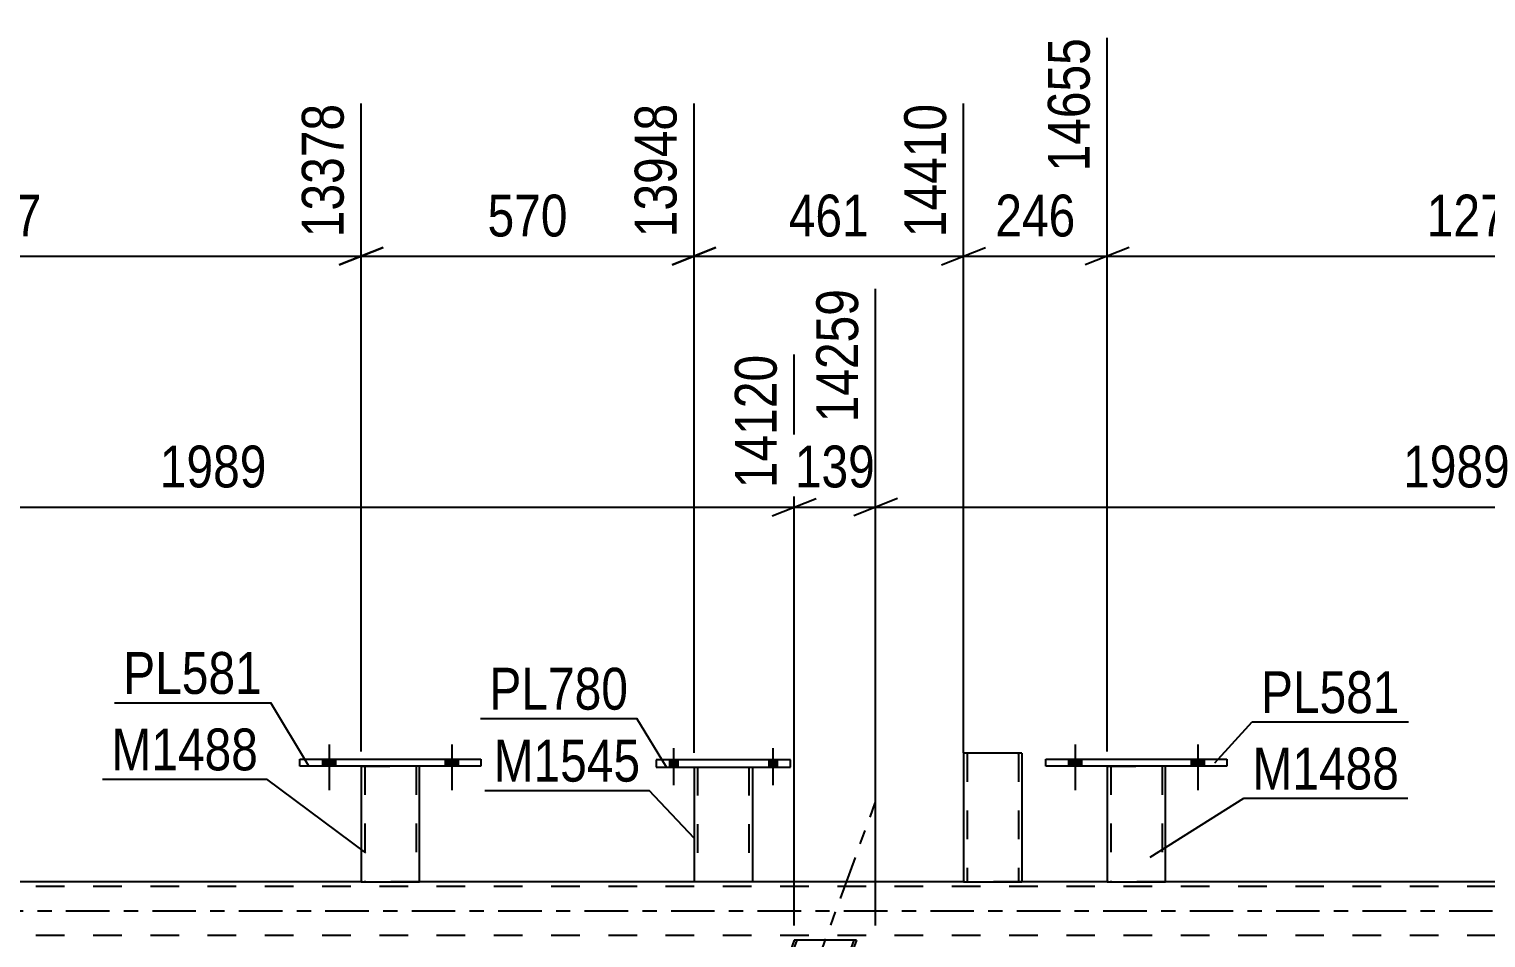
# Model space of a CAD drawing. Header units: millimetres. Extents: x 0 to 841, y 0 to 594.
# Drawn here: x 584.9 to 684.6, y 445.7 to 507.9 of the extents above; entities that cross this region are included whole.
import ezdxf

# ---------------------------------------------------------------- set-up
doc = ezdxf.new("R2010")
doc.units = ezdxf.units.MM
doc.linetypes.add('DXK_LINE_DOT2', pattern=[3.9198, 1.9599, -1.9599])
doc.linetypes.add('DXK_LINE_DOT3', pattern=[5.9187, 2.979, -0.9799, 0.9799, -0.9799])
doc.styles.add('Arial Narrow', font='ARIALN.TTF', dxfattribs={"height": 0.2})

# ---------------------------------------------------------------- blocks, each defined once
blk = doc.blocks.new('Bolt-815137657-4587 - 4128')
at = {"linetype": 'Continuous'}
for points in [[(628.748, 457.413), (629.308, 457.413), (629.308, 457.893), (628.748, 457.893)], [(628.748, 457.413), (629.308, 457.413), (629.308, 457.893), (628.748, 457.893)], [(635.548, 457.413), (636.108, 457.413), (636.108, 457.893), (635.548, 457.893)], [(635.548, 457.413), (636.108, 457.413), (636.108, 457.893), (635.548, 457.893)]]:
    blk.add_hatch(color=1, dxfattribs=at).paths.add_polyline_path(points)
at = {"color": 1, "linetype": 'Continuous'}
for p, q in [((628.748, 457.893), (628.748, 457.413)), ((628.748, 457.893), (628.748, 457.413)), ((629.028, 458.693), (629.028, 456.173)), ((629.028, 458.693), (629.028, 456.173)), ((629.308, 457.893), (629.308, 457.413)), ((629.308, 457.893), (629.308, 457.413)), ((635.548, 457.893), (635.548, 457.413)), ((635.548, 457.893), (635.548, 457.413)), ((635.828, 458.693), (635.828, 456.173)), ((635.828, 458.693), (635.828, 456.173)), ((636.108, 457.893), (636.108, 457.413)), ((636.108, 457.893), (636.108, 457.413))]:
    blk.add_line(p, q, dxfattribs=at)
blk = doc.blocks.new('Bolt-815137657-4145 - 4128')
at = {"linetype": 'Continuous'}
for points in [[(656.075, 457.467), (656.955, 457.467), (656.955, 457.947), (656.075, 457.947)], [(664.475, 457.467), (665.355, 457.467), (665.355, 457.947), (664.475, 457.947)]]:
    blk.add_hatch(color=1, dxfattribs=at).paths.add_polyline_path(points)
at = {"color": 1, "linetype": 'Continuous'}
for p, q in [((656.515, 458.947), (656.515, 455.827)), ((664.915, 458.947), (664.915, 455.827)), ((656.075, 457.947), (656.075, 457.467)), ((656.955, 457.947), (656.955, 457.467)), ((664.475, 457.947), (664.475, 457.467)), ((665.355, 457.947), (665.355, 457.467))]:
    blk.add_line(p, q, dxfattribs=at)
blk = doc.blocks.new('Bolt-815137657-4146 - 4128')
at = {"linetype": 'Continuous'}
for points in [[(656.075, 457.467), (656.955, 457.467), (656.955, 457.947), (656.075, 457.947)], [(664.475, 457.467), (665.355, 457.467), (665.355, 457.947), (664.475, 457.947)]]:
    blk.add_hatch(color=1, dxfattribs=at).paths.add_polyline_path(points)
at = {"color": 1, "linetype": 'Continuous'}
for p, q in [((656.515, 458.947), (656.515, 455.827)), ((664.915, 458.947), (664.915, 455.827)), ((656.075, 457.947), (656.075, 457.467)), ((656.955, 457.947), (656.955, 457.467)), ((664.475, 457.947), (664.475, 457.467)), ((665.355, 457.947), (665.355, 457.467))]:
    blk.add_line(p, q, dxfattribs=at)
blk = doc.blocks.new('Bolt-815137657-4147 - 4128')
at = {"linetype": 'Continuous'}
for points in [[(604.994, 457.467), (605.874, 457.467), (605.874, 457.947), (604.994, 457.947)], [(613.394, 457.467), (614.274, 457.467), (614.274, 457.947), (613.394, 457.947)]]:
    blk.add_hatch(color=1, dxfattribs=at).paths.add_polyline_path(points)
at = {"color": 1, "linetype": 'Continuous'}
for p, q in [((605.434, 458.947), (605.434, 455.827)), ((613.834, 458.947), (613.834, 455.827)), ((604.994, 457.947), (604.994, 457.467)), ((605.874, 457.947), (605.874, 457.467)), ((613.394, 457.947), (613.394, 457.467)), ((614.274, 457.947), (614.274, 457.467))]:
    blk.add_line(p, q, dxfattribs=at)
blk = doc.blocks.new('Part-815137657-4531 - 4128')
at = {"color": 7, "linetype": 'DXK_LINE_DOT3'}
blk.add_line((591.872, 314.942), (642.833, 454.956), dxfattribs=at)
at = {"color": 7, "linetype": 'DXK_LINE_DOT2'}
for p, q in [((637.455, 445.559), (593.335, 324.339)), ((641.371, 445.559), (597.251, 324.339)), ((641.541, 445.559), (640.012, 441.358)), ((593.164, 324.339), (594.92, 329.164)), ((599.177, 329.164), (597.421, 324.339)), ((597.421, 324.339), (593.164, 324.339))]:
    blk.add_line(p, q, dxfattribs=at)
at = {"color": 2, "linetype": 'Continuous'}
for p, q in [((637.285, 445.559), (594.92, 329.164)), ((641.541, 445.559), (637.285, 445.559)), ((640.012, 441.358), (599.177, 329.164))]:
    blk.add_line(p, q, dxfattribs=at)
blk = doc.blocks.new('Bolt-815137657-4148 - 4128')
at = {"linetype": 'Continuous'}
for points in [[(604.994, 457.467), (605.874, 457.467), (605.874, 457.947), (604.994, 457.947)], [(613.394, 457.467), (614.274, 457.467), (614.274, 457.947), (613.394, 457.947)]]:
    blk.add_hatch(color=1, dxfattribs=at).paths.add_polyline_path(points)
at = {"color": 1, "linetype": 'Continuous'}
for p, q in [((605.434, 458.947), (605.434, 455.827)), ((613.834, 458.947), (613.834, 455.827)), ((604.994, 457.947), (604.994, 457.467)), ((605.874, 457.947), (605.874, 457.467)), ((613.394, 457.947), (613.394, 457.467)), ((614.274, 457.947), (614.274, 457.467))]:
    blk.add_line(p, q, dxfattribs=at)
blk = doc.blocks.new('Part-815137657-4238 - 4128')
at = {"color": 2, "linetype": 'Continuous'}
for p, q in [((654.515, 457.947), (666.915, 457.947)), ((654.515, 457.467), (654.515, 457.947)), ((666.915, 457.947), (666.915, 457.467)), ((666.915, 457.467), (654.515, 457.467))]:
    blk.add_line(p, q, dxfattribs=at)
blk = doc.blocks.new('Part-815137657-4243 - 4128')
at = {"color": 7, "linetype": 'DXK_LINE_DOT2'}
for p, q in [((658.715, 457.47), (662.715, 457.47)), ((658.715, 457.467), (658.715, 457.47)), ((658.715, 457.47), (658.715, 457.467)), ((658.955, 457.47), (658.955, 449.559)), ((662.475, 457.47), (662.475, 449.559)), ((662.715, 457.47), (662.715, 457.467)), ((662.715, 457.467), (662.715, 457.47)), ((662.419, 449.559), (662.457, 449.559)), ((662.419, 449.559), (662.457, 449.559)), ((662.457, 449.559), (662.475, 449.559)), ((662.457, 449.559), (662.475, 449.559))]:
    blk.add_line(p, q, dxfattribs=at)
at = {"color": 2, "linetype": 'Continuous'}
for p, q in [((658.715, 457.467), (658.715, 449.559)), ((662.715, 449.559), (662.715, 457.467)), ((658.715, 449.559), (662.715, 449.559))]:
    blk.add_line(p, q, dxfattribs=at)
blk = doc.blocks.new('Part-815137657-4248 - 4128')
at = {"color": 2, "linetype": 'Continuous'}
for p, q in [((603.434, 457.947), (615.834, 457.947)), ((603.434, 457.467), (603.434, 457.947)), ((615.834, 457.947), (615.834, 457.467)), ((615.834, 457.467), (603.434, 457.467))]:
    blk.add_line(p, q, dxfattribs=at)
blk = doc.blocks.new('Part-815137657-4253 - 4128')
at = {"color": 7, "linetype": 'DXK_LINE_DOT2'}
for p, q in [((607.634, 457.47), (611.634, 457.47)), ((607.634, 457.467), (607.634, 457.47)), ((607.634, 457.47), (607.634, 457.467)), ((607.874, 457.47), (607.874, 449.559)), ((611.394, 457.47), (611.394, 449.559)), ((611.634, 457.47), (611.634, 457.467)), ((611.634, 457.467), (611.634, 457.47)), ((611.338, 449.559), (611.376, 449.559)), ((611.338, 449.559), (611.376, 449.559)), ((611.376, 449.559), (611.394, 449.559)), ((611.376, 449.559), (611.394, 449.559))]:
    blk.add_line(p, q, dxfattribs=at)
at = {"color": 2, "linetype": 'Continuous'}
for p, q in [((607.634, 457.467), (607.634, 449.559)), ((611.634, 449.559), (611.634, 457.467)), ((607.634, 449.559), (611.634, 449.559))]:
    blk.add_line(p, q, dxfattribs=at)
blk = doc.blocks.new('Part-815137657-4474 - 4128')
at = {"color": 7, "linetype": 'DXK_LINE_DOT2'}
for p, q in [((736.276, 449.239), (72.496, 449.239)), ((611.634, 449.559), (607.634, 449.559)), ((652.881, 449.559), (648.881, 449.559)), ((662.715, 449.559), (658.715, 449.559)), ((736.276, 445.879), (72.496, 445.879))]:
    blk.add_line(p, q, dxfattribs=at)
at = {"color": 2, "linetype": 'Continuous'}
for p, q in [((607.634, 449.559), (560.554, 449.559)), ((648.881, 449.559), (611.634, 449.559)), ((658.715, 449.559), (652.881, 449.559)), ((709.795, 449.559), (662.715, 449.559))]:
    blk.add_line(p, q, dxfattribs=at)
at = {"color": 7, "linetype": 'DXK_LINE_DOT3'}
blk.add_line((72.496, 447.559), (736.276, 447.559), dxfattribs=at)
blk = doc.blocks.new('Part-815137657-4581 - 4128')
at = {"color": 2, "linetype": 'Continuous'}
for p, q in [((630.428, 457.413), (630.428, 449.567)), ((634.428, 457.413), (634.428, 449.567)), ((630.428, 449.567), (634.428, 449.567))]:
    blk.add_line(p, q, dxfattribs=at)
at = {"color": 7, "linetype": 'DXK_LINE_DOT2'}
for p, q in [((630.428, 457.413), (634.428, 457.413)), ((630.668, 457.413), (630.668, 449.567)), ((634.188, 457.413), (634.188, 449.567)), ((634.132, 449.567), (634.17, 449.567)), ((634.132, 449.567), (634.17, 449.567)), ((634.17, 449.567), (634.188, 449.567)), ((634.17, 449.567), (634.188, 449.567))]:
    blk.add_line(p, q, dxfattribs=at)
blk = doc.blocks.new('Part-815137657-4586 - 4128')
at = {"color": 2, "linetype": 'Continuous'}
for p, q in [((627.828, 457.893), (627.828, 457.413)), ((637.028, 457.893), (627.828, 457.893)), ((637.028, 457.413), (637.028, 457.893)), ((627.828, 457.413), (637.028, 457.413))]:
    blk.add_line(p, q, dxfattribs=at)
blk = doc.blocks.new('Part-815137657-4592 - 4128')
at = {"color": 2, "linetype": 'Continuous'}
for p, q in [((648.881, 458.359), (648.881, 449.553)), ((652.881, 458.359), (648.881, 458.359)), ((652.881, 458.359), (652.881, 449.553)), ((648.881, 449.553), (652.881, 449.553))]:
    blk.add_line(p, q, dxfattribs=at)
at = {"color": 7, "linetype": 'DXK_LINE_DOT2'}
for p, q in [((649.121, 458.359), (649.121, 449.553)), ((652.844, 458.359), (652.401, 458.359)), ((652.57, 458.359), (652.584, 458.359)), ((652.584, 458.359), (652.622, 458.359)), ((652.622, 458.359), (652.641, 458.359)), ((652.641, 458.359), (652.641, 449.553)), ((652.622, 449.553), (652.584, 449.553)), ((652.622, 449.553), (652.584, 449.553)), ((652.641, 449.553), (652.622, 449.553)), ((652.622, 449.553), (652.641, 449.553))]:
    blk.add_line(p, q, dxfattribs=at)
blk = doc.blocks.new('StraightDimension-815137657-11720 - 4128')
at = {"color": 7, "linetype": 'Continuous'}
for p, q in [((607.634, 458.47), (607.634, 502.814)), ((630.428, 458.38), (630.428, 502.814)), ((609.134, 492.974), (606.134, 491.774)), ((628.928, 491.774), (631.928, 492.974)), ((607.634, 492.374), (630.428, 492.374))]:
    blk.add_line(p, q, dxfattribs=at)
at = {"color": 0}
blk.add_wipeout([(622.373, 493.124), (622.373, 497.324), (615.689, 497.324), (615.689, 493.124)], dxfattribs=at)
at = {"color": 3, "style": 'Arial Narrow'}
blk.add_text('570', height=2.8633, dxfattribs=at).set_placement((616.289, 493.724))
at = {"color": 0, "linetype": 'Continuous'}
blk.add_wipeout([(629.828, 503.414), (625.628, 503.414), (625.628, 493.074), (629.828, 493.074)], dxfattribs=at)
at = {"color": 3, "linetype": 'Continuous', "style": 'Arial Narrow'}
blk.add_text('13948', height=2.8633, rotation=90.00021, dxfattribs=at).set_placement((629.228, 493.674))
blk = doc.blocks.new('StraightDimension-815137657-11718 - 4128')
at = {"color": 7, "linetype": 'Continuous'}
for p, q in [((658.715, 458.47), (658.715, 507.314)), ((648.881, 458.38), (648.881, 502.814)), ((647.381, 491.774), (650.381, 492.974)), ((660.215, 492.974), (657.215, 491.774)), ((648.881, 492.374), (658.715, 492.374))]:
    blk.add_line(p, q, dxfattribs=at)
at = {"color": 0}
blk.add_wipeout([(657.14, 493.124), (657.14, 497.324), (650.456, 497.324), (650.456, 493.124)], dxfattribs=at)
at = {"color": 3, "style": 'Arial Narrow'}
blk.add_text('246', height=2.8633, dxfattribs=at).set_placement((651.056, 493.724))
at = {"color": 0, "linetype": 'Continuous'}
blk.add_wipeout([(658.115, 507.914), (653.915, 507.914), (653.915, 497.574), (658.115, 497.574)], dxfattribs=at)
at = {"color": 3, "linetype": 'Continuous', "style": 'Arial Narrow'}
blk.add_text('14655', height=2.8633, rotation=90.00021, dxfattribs=at).set_placement((657.515, 498.174))
blk = doc.blocks.new('StraightDimension-815137657-11717 - 4128')
at = {"color": 7, "linetype": 'Continuous'}
for p, q in [((658.715, 458.47), (658.715, 507.314)), ((709.795, 458.47), (709.795, 502.814)), ((660.215, 492.974), (657.215, 491.774)), ((708.295, 491.774), (711.295, 492.974)), ((658.715, 492.374), (709.795, 492.374))]:
    blk.add_line(p, q, dxfattribs=at)
at = {"color": 0}
blk.add_wipeout([(688.511, 493.124), (688.511, 497.324), (679.999, 497.324), (679.999, 493.124)], dxfattribs=at)
at = {"color": 3, "style": 'Arial Narrow'}
blk.add_text('1277', height=2.8633, dxfattribs=at).set_placement((680.599, 493.724))
at = {"color": 0, "linetype": 'Continuous'}
blk.add_wipeout([(709.195, 503.414), (704.995, 503.414), (704.995, 493.074), (709.195, 493.074)], dxfattribs=at)
at = {"color": 3, "linetype": 'Continuous', "style": 'Arial Narrow'}
blk.add_text('15932', height=2.8633, rotation=90.00021, dxfattribs=at).set_placement((708.595, 493.674))
blk = doc.blocks.new('StraightDimension-815137657-5640 - 4128')
at = {"color": 7, "linetype": 'Continuous'}
for p, q in [((557.725, 446.559), (557.725, 490.139)), ((637.285, 446.559), (637.285, 485.639)), ((559.225, 475.799), (556.225, 474.599)), ((635.785, 474.599), (638.785, 475.799)), ((557.725, 475.199), (637.285, 475.199))]:
    blk.add_line(p, q, dxfattribs=at)
at = {"color": 0}
blk.add_wipeout([(601.761, 475.949), (601.761, 480.149), (593.249, 480.149), (593.249, 475.949)], dxfattribs=at)
at = {"color": 3, "style": 'Arial Narrow'}
blk.add_text('1989', height=2.8633, dxfattribs=at).set_placement((593.849, 476.549))
at = {"color": 0, "linetype": 'Continuous'}
blk.add_wipeout([(636.685, 486.239), (632.485, 486.239), (632.485, 475.899), (636.685, 475.899)], dxfattribs=at)
at = {"color": 3, "linetype": 'Continuous', "style": 'Arial Narrow'}
blk.add_text('14120', height=2.8633, rotation=90.00021, dxfattribs=at).set_placement((636.085, 476.499))
blk = doc.blocks.new('StraightDimension-815137657-5659 - 4128')
at = {"color": 7, "linetype": 'Continuous'}
for p, q in [((642.859, 446.559), (642.859, 490.139)), ((637.285, 446.559), (637.285, 485.639)), ((635.785, 474.599), (638.785, 475.799)), ((644.359, 475.799), (641.359, 474.599)), ((637.285, 475.199), (642.859, 475.199))]:
    blk.add_line(p, q, dxfattribs=at)
at = {"color": 0}
blk.add_wipeout([(643.414, 475.949), (643.414, 480.149), (636.73, 480.149), (636.73, 475.949)], dxfattribs=at)
at = {"color": 3, "style": 'Arial Narrow'}
blk.add_text('139', height=2.8633, dxfattribs=at).set_placement((637.33, 476.549))
at = {"color": 0, "linetype": 'Continuous'}
blk.add_wipeout([(642.259, 490.739), (638.059, 490.739), (638.059, 480.399), (642.259, 480.399)], dxfattribs=at)
at = {"color": 3, "linetype": 'Continuous', "style": 'Arial Narrow'}
blk.add_text('14259', height=2.8633, rotation=90.00021, dxfattribs=at).set_placement((641.659, 480.999))
blk = doc.blocks.new('StraightDimension-815137657-5678 - 4128')
at = {"color": 7, "linetype": 'Continuous'}
for p, q in [((642.859, 446.559), (642.859, 490.139)), ((722.419, 446.559), (722.419, 485.639)), ((644.359, 475.799), (641.359, 474.599)), ((720.919, 474.599), (723.919, 475.799)), ((642.859, 475.199), (722.419, 475.199))]:
    blk.add_line(p, q, dxfattribs=at)
at = {"color": 0}
blk.add_wipeout([(686.895, 475.949), (686.895, 480.149), (678.383, 480.149), (678.383, 475.949)], dxfattribs=at)
at = {"color": 3, "style": 'Arial Narrow'}
blk.add_text('1989', height=2.8633, dxfattribs=at).set_placement((678.983, 476.549))
at = {"color": 0, "linetype": 'Continuous'}
blk.add_wipeout([(721.819, 486.239), (717.619, 486.239), (717.619, 475.899), (721.819, 475.899)], dxfattribs=at)
at = {"color": 3, "linetype": 'Continuous', "style": 'Arial Narrow'}
blk.add_text('16248', height=2.8633, rotation=90.00021, dxfattribs=at).set_placement((721.219, 476.499))
blk = doc.blocks.new('StraightDimension-815137657-11719 - 4128')
at = {"color": 7, "linetype": 'Continuous'}
for p, q in [((630.428, 458.38), (630.428, 502.814)), ((648.881, 458.38), (648.881, 502.814)), ((631.928, 492.974), (628.928, 491.774)), ((647.381, 491.774), (650.381, 492.974)), ((630.428, 492.374), (648.881, 492.374))]:
    blk.add_line(p, q, dxfattribs=at)
at = {"color": 0}
blk.add_wipeout([(642.997, 493.124), (642.997, 497.324), (636.312, 497.324), (636.312, 493.124)], dxfattribs=at)
at = {"color": 3, "style": 'Arial Narrow'}
blk.add_text('461', height=2.8633, dxfattribs=at).set_placement((636.912, 493.724))
at = {"color": 0, "linetype": 'Continuous'}
blk.add_wipeout([(648.281, 503.414), (644.081, 503.414), (644.081, 493.074), (648.281, 493.074)], dxfattribs=at)
at = {"color": 3, "linetype": 'Continuous', "style": 'Arial Narrow'}
blk.add_text('14410', height=2.8633, rotation=90.00021, dxfattribs=at).set_placement((647.681, 493.674))
blk = doc.blocks.new('StraightDimension-815137657-11721 - 4128')
at = {"color": 7, "linetype": 'Continuous'}
for p, q in [((556.554, 458.47), (556.554, 502.814)), ((607.634, 458.47), (607.634, 502.814)), ((558.054, 492.974), (555.054, 491.774)), ((606.134, 491.774), (609.134, 492.974)), ((556.554, 492.374), (607.634, 492.374))]:
    blk.add_line(p, q, dxfattribs=at)
at = {"color": 0}
blk.add_wipeout([(586.35, 493.124), (586.35, 497.324), (577.838, 497.324), (577.838, 493.124)], dxfattribs=at)
at = {"color": 3, "style": 'Arial Narrow'}
blk.add_text('1277', height=2.8633, dxfattribs=at).set_placement((578.438, 493.724))
at = {"color": 0, "linetype": 'Continuous'}
blk.add_wipeout([(607.034, 503.414), (602.834, 503.414), (602.834, 493.074), (607.034, 493.074)], dxfattribs=at)
at = {"color": 3, "linetype": 'Continuous', "style": 'Arial Narrow'}
blk.add_text('13378', height=2.8633, rotation=90.00021, dxfattribs=at).set_placement((606.434, 493.674))
blk = doc.blocks.new('Mark-815137657-4234 - 4128')
at = {"color": 30, "linetype": 'Continuous'}
for p, q in [((666.096, 457.708), (668.645, 460.503)), ((668.645, 460.503), (679.349, 460.503))]:
    blk.add_line(p, q, dxfattribs=at)
at = {"color": 0}
blk.add_wipeout([(678.749, 461.103), (678.749, 464.103), (669.245, 464.103), (669.245, 461.103)], dxfattribs=at)
blk.add_wipeout([(678.749, 461.103), (678.749, 464.103), (669.245, 464.103), (669.245, 461.103)], dxfattribs=at)
at = {"color": 3, "style": 'Arial Narrow'}
blk.add_text('PL581', height=2.8633, dxfattribs=at).set_placement((669.245, 461.103))
blk = doc.blocks.new('Mark-815137657-4239 - 4128')
at = {"color": 30, "linetype": 'Continuous'}
for p, q in [((661.652, 451.246), (668.06, 455.273)), ((668.06, 455.273), (679.312, 455.273))]:
    blk.add_line(p, q, dxfattribs=at)
at = {"color": 0}
blk.add_wipeout([(678.712, 455.873), (678.712, 458.873), (668.66, 458.873), (668.66, 455.873)], dxfattribs=at)
blk.add_wipeout([(678.712, 455.873), (678.712, 458.873), (668.66, 458.873), (668.66, 455.873)], dxfattribs=at)
at = {"color": 3, "style": 'Arial Narrow'}
blk.add_text('M1488', height=2.8633, dxfattribs=at).set_placement((668.66, 455.873))
blk = doc.blocks.new('Mark-815137657-4244 - 4128')
at = {"color": 30, "linetype": 'Continuous'}
for p in [(590.74, 461.816), (604.027, 457.517)]:
    blk.add_line(p, (601.443, 461.816), dxfattribs=at)
at = {"color": 0}
blk.add_wipeout([(600.843, 462.416), (600.843, 465.416), (591.34, 465.416), (591.34, 462.416)], dxfattribs=at)
blk.add_wipeout([(600.843, 462.416), (600.843, 465.416), (591.34, 465.416), (591.34, 462.416)], dxfattribs=at)
at = {"color": 3, "style": 'Arial Narrow'}
blk.add_text('PL581', height=2.8633, dxfattribs=at).set_placement((591.34, 462.416))
blk = doc.blocks.new('Mark-815137657-4249 - 4128')
at = {"color": 30, "linetype": 'Continuous'}
for p in [(589.934, 456.583), (607.952, 451.543)]:
    blk.add_line(p, (601.185, 456.583), dxfattribs=at)
at = {"color": 0}
blk.add_wipeout([(600.585, 457.183), (600.585, 460.183), (590.534, 460.183), (590.534, 457.183)], dxfattribs=at)
blk.add_wipeout([(600.585, 457.183), (600.585, 460.183), (590.534, 460.183), (590.534, 457.183)], dxfattribs=at)
at = {"color": 3, "style": 'Arial Narrow'}
blk.add_text('M1488', height=2.8633, dxfattribs=at).set_placement((590.534, 457.183))
blk = doc.blocks.new('Mark-815137657-4577 - 4128')
at = {"color": 30, "linetype": 'Continuous'}
for p in [(616.103, 455.814), (630.428, 452.546)]:
    blk.add_line(p, (627.354, 455.814), dxfattribs=at)
at = {"color": 0}
blk.add_wipeout([(626.754, 456.414), (626.754, 459.414), (616.703, 459.414), (616.703, 456.414)], dxfattribs=at)
blk.add_wipeout([(626.754, 456.414), (626.754, 459.414), (616.703, 459.414), (616.703, 456.414)], dxfattribs=at)
at = {"color": 3, "style": 'Arial Narrow'}
blk.add_text('M1545', height=2.8633, dxfattribs=at).set_placement((616.703, 456.414))
blk = doc.blocks.new('Mark-815137657-4582 - 4128')
at = {"color": 30, "linetype": 'Continuous'}
for p in [(615.816, 460.74), (628.542, 457.413)]:
    blk.add_line(p, (626.52, 460.74), dxfattribs=at)
at = {"color": 0}
blk.add_wipeout([(625.92, 461.34), (625.92, 464.34), (616.416, 464.34), (616.416, 461.34)], dxfattribs=at)
blk.add_wipeout([(625.92, 461.34), (625.92, 464.34), (616.416, 464.34), (616.416, 461.34)], dxfattribs=at)
at = {"color": 3, "style": 'Arial Narrow'}
blk.add_text('PL780', height=2.8633, dxfattribs=at).set_placement((616.416, 461.34))

msp = doc.modelspace()

# ---------------------------------------------------------------- block references
for name in ['Bolt-815137657-4147 - 4128', 'Bolt-815137657-4148 - 4128', 'Bolt-815137657-4145 - 4128', 'Bolt-815137657-4146 - 4128', 'Part-815137657-4248 - 4128', 'Part-815137657-4586 - 4128', 'Bolt-815137657-4587 - 4128', 'Part-815137657-4592 - 4128', 'Part-815137657-4238 - 4128', 'Part-815137657-4253 - 4128', 'Part-815137657-4581 - 4128', 'Part-815137657-4243 - 4128', 'Part-815137657-4531 - 4128', 'Part-815137657-4474 - 4128']:
    msp.add_blockref(name, (0, 0))

# ---------------------------------------------------------------- next in the draw order: block references
for name in ['StraightDimension-815137657-11718 - 4128', 'StraightDimension-815137657-11720 - 4128']:
    msp.add_blockref(name, (0, 0))

# ---------------------------------------------------------------- next in the draw order: block references
for name in ['StraightDimension-815137657-11717 - 4128', 'StraightDimension-815137657-5640 - 4128']:
    msp.add_blockref(name, (0, 0))

# ---------------------------------------------------------------- next in the draw order: block references
for name in ['StraightDimension-815137657-11721 - 4128', 'StraightDimension-815137657-5659 - 4128']:
    msp.add_blockref(name, (0, 0))

# ---------------------------------------------------------------- next in the draw order: block references
for name in ['StraightDimension-815137657-5678 - 4128', 'Mark-815137657-4244 - 4128']:
    msp.add_blockref(name, (0, 0))

# ---------------------------------------------------------------- next in the draw order: block references
for name in ['StraightDimension-815137657-11719 - 4128', 'Mark-815137657-4234 - 4128', 'Mark-815137657-4249 - 4128']:
    msp.add_blockref(name, (0, 0))

# ---------------------------------------------------------------- next in the draw order: block references
for name in ['Mark-815137657-4577 - 4128', 'Mark-815137657-4239 - 4128']:
    msp.add_blockref(name, (0, 0))

# ---------------------------------------------------------------- next in the draw order: block references
msp.add_blockref('Mark-815137657-4582 - 4128', (0, 0))

doc.saveas('drawing.dxf')
